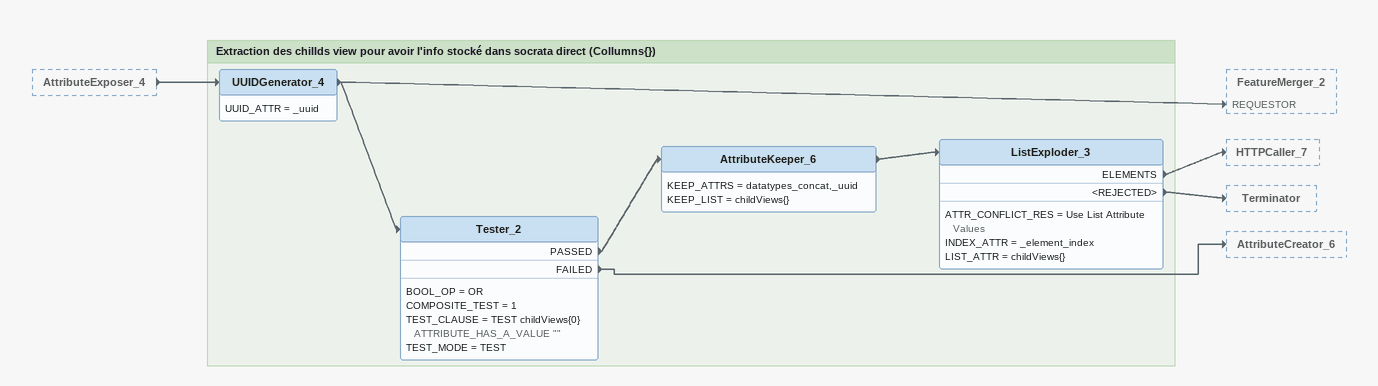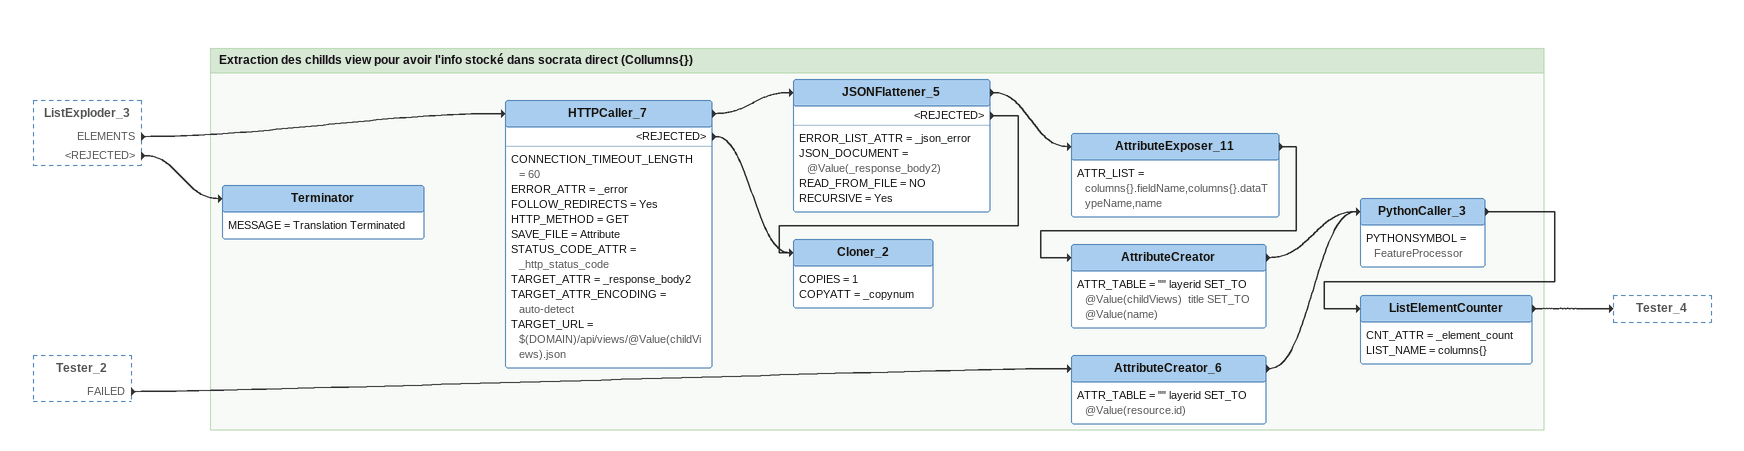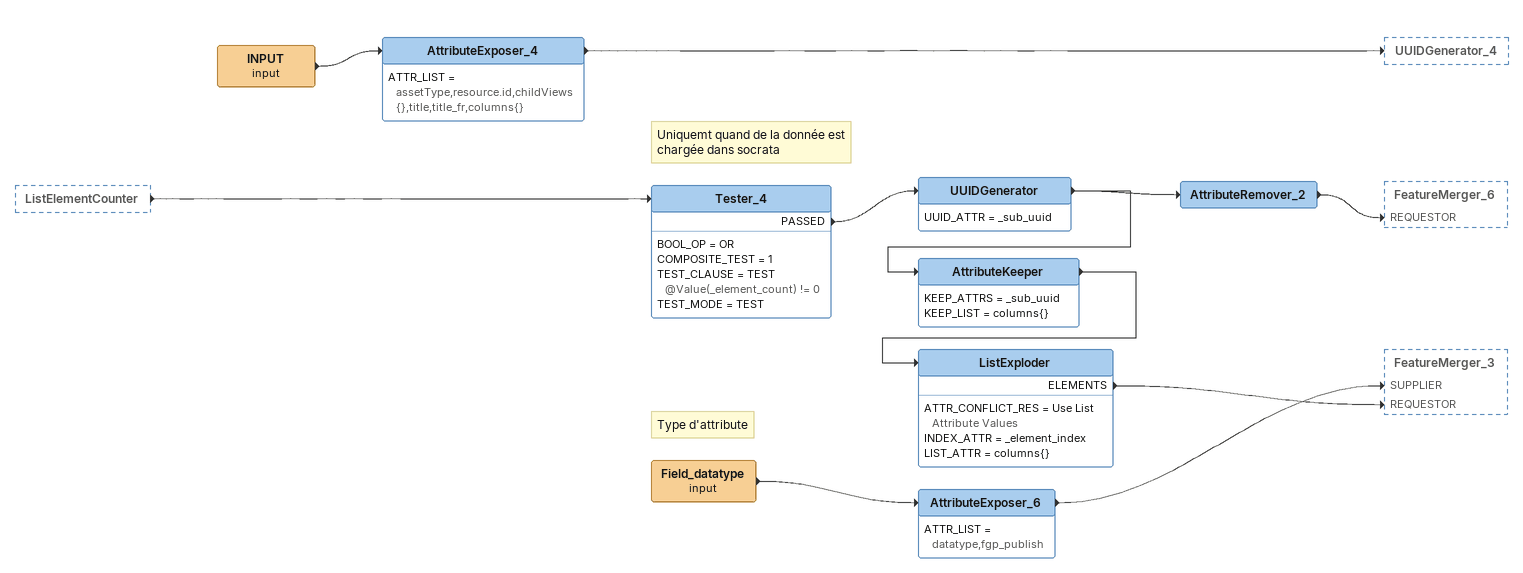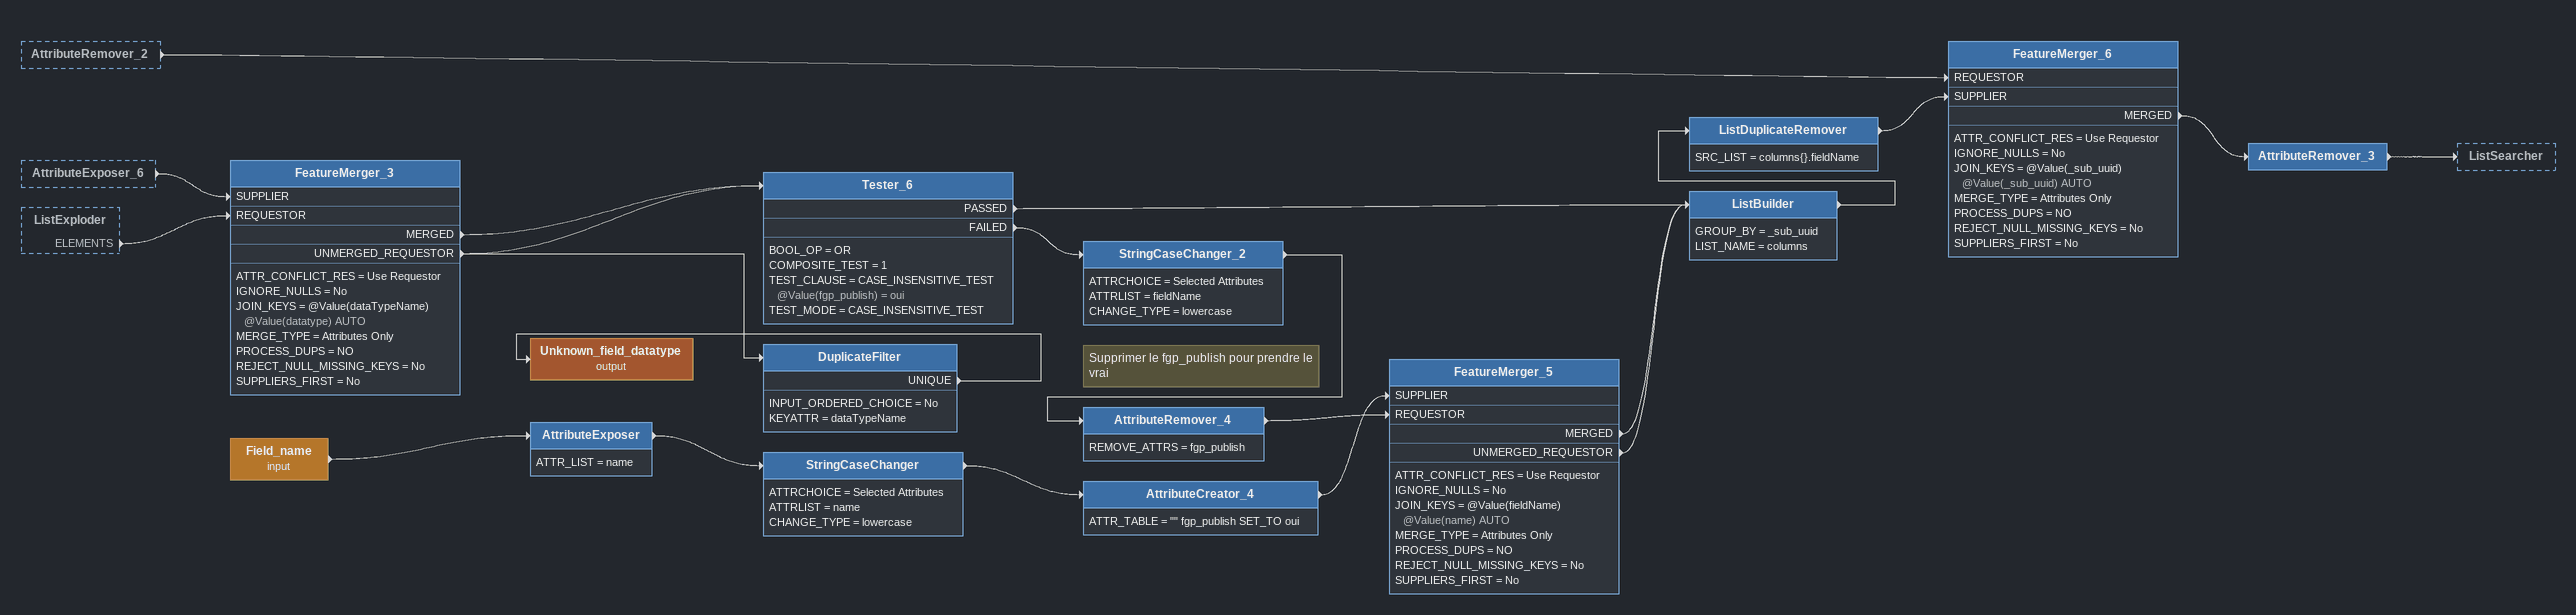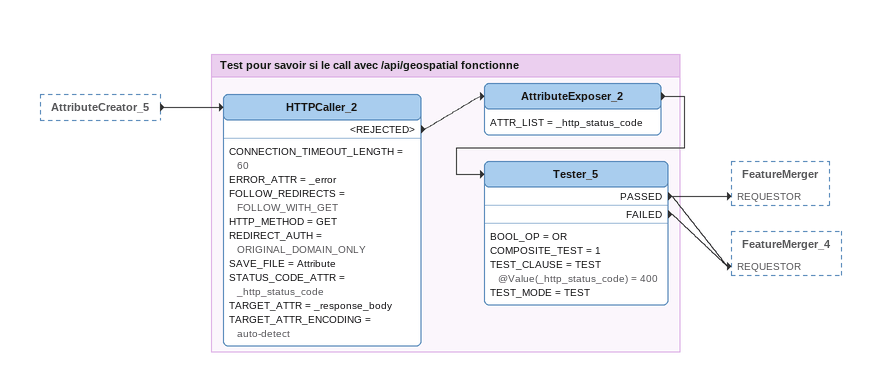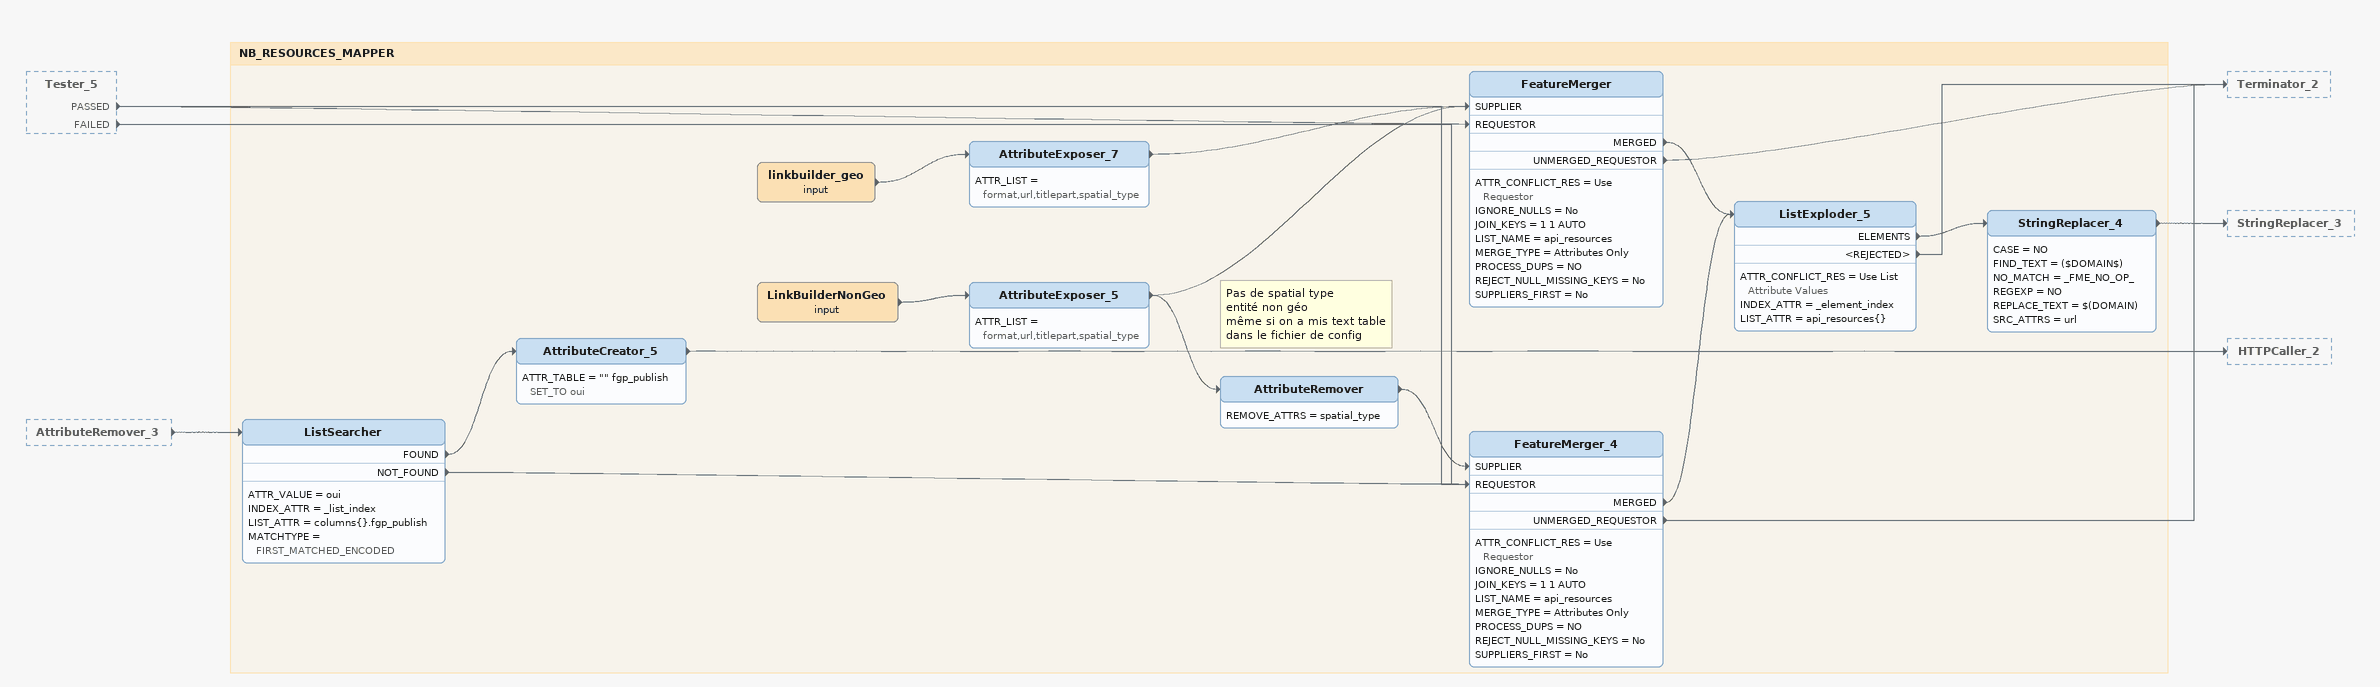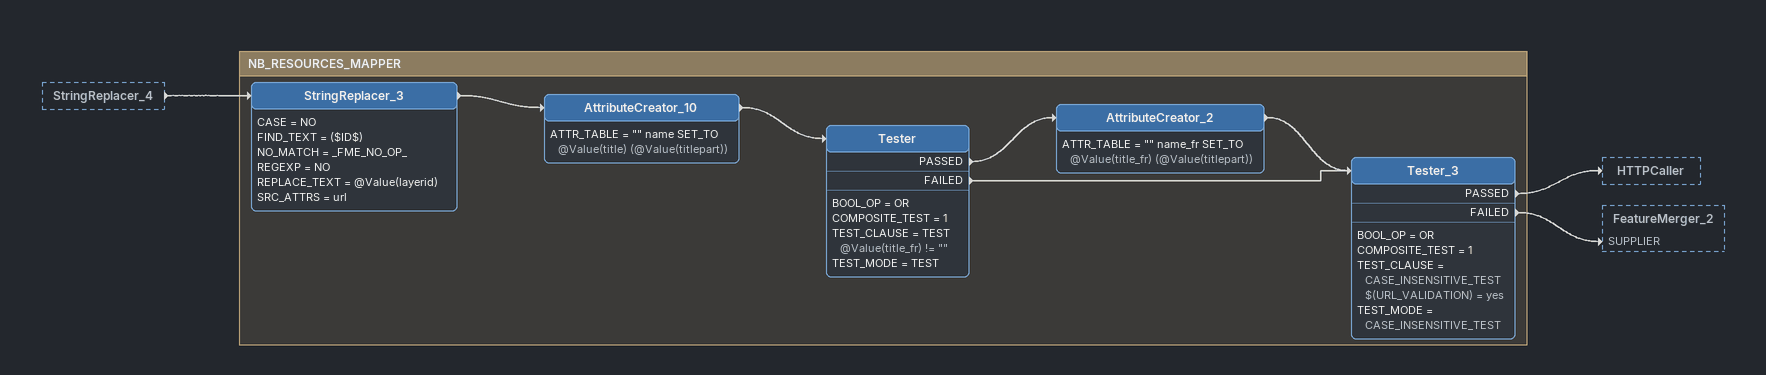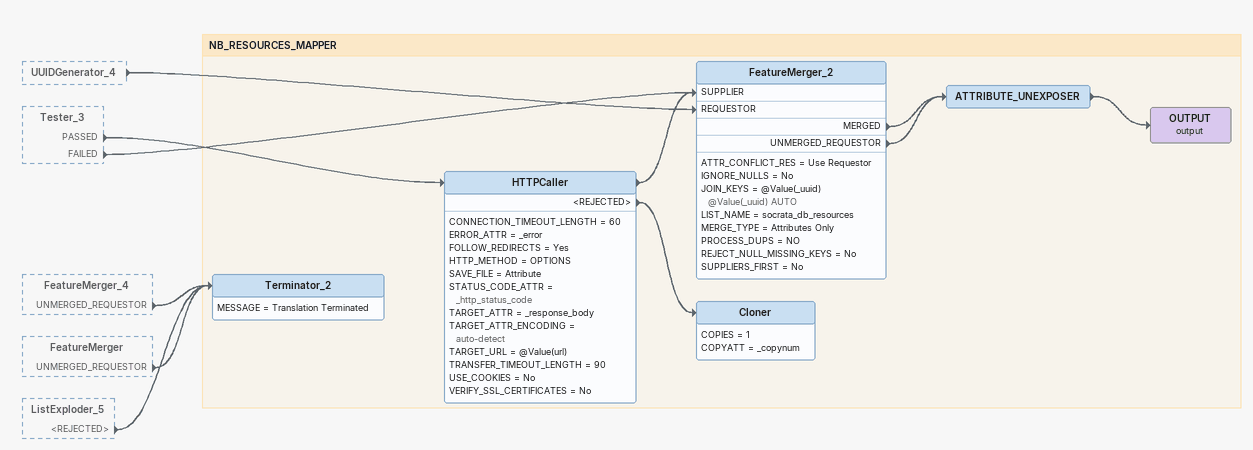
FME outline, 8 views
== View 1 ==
AttributeExposer_4 [outside]
    -> UUIDGenerator_4

Bookmark: Extraction des chillds view pour avoir l'info stocké dans socrata direct (Collumns{})
UUIDGenerator_4
    UUID_ATTR = _uuid
    -> Tester_2
    -> FeatureMerger_2 [REQUESTOR]
Tester_2
    BOOL_OP = OR
    COMPOSITE_TEST = 1
    TEST_CLAUSE = TEST childViews{0} ATTRIBUTE_HAS_A_VALUE ""
    TEST_MODE = TEST
    PASSED -> AttributeKeeper_6
    FAILED -> AttributeCreator_6
AttributeKeeper_6
    KEEP_ATTRS = datatypes_concat,_uuid
    KEEP_LIST = childViews{}
    -> ListExploder_3
ListExploder_3
    ATTR_CONFLICT_RES = Use List Attribute Values
    INDEX_ATTR = _element_index
    LIST_ATTR = childViews{}
    ELEMENTS -> HTTPCaller_7
    <REJECTED> -> Terminator

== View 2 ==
ListExploder_3 [outside]
    ELEMENTS -> HTTPCaller_7
    <REJECTED> -> Terminator
Tester_2 [outside]
    FAILED -> AttributeCreator_6

Bookmark: Extraction des chillds view pour avoir l'info stocké dans socrata direct (Collumns{})
HTTPCaller_7
    CONNECTION_TIMEOUT_LENGTH = 60
    ERROR_ATTR = _error
    FOLLOW_REDIRECTS = Yes
    HTTP_METHOD = GET
    SAVE_FILE = Attribute
    STATUS_CODE_ATTR = _http_status_code
    TARGET_ATTR = _response_body2
    TARGET_ATTR_ENCODING = auto-detect
    TARGET_URL = $(DOMAIN)/api/views/@Value(childViews).json
    -> JSONFlattener_5
    <REJECTED> -> Cloner_2
JSONFlattener_5
    ERROR_LIST_ATTR = _json_error
    JSON_DOCUMENT = @Value(_response_body2)
    READ_FROM_FILE = NO
    RECURSIVE = Yes
    -> AttributeExposer_11
    <REJECTED> -> Cloner_2
AttributeExposer_11
    ATTR_LIST = columns{}.fieldName,columns{}.dataTypeName,name
    -> AttributeCreator
AttributeCreator
    ATTR_TABLE = "" layerid SET_TO @Value(childViews)  title SET_TO @Value(name)
    -> PythonCaller_3
Cloner_2
    COPIES = 1
    COPYATT = _copynum
Terminator
    MESSAGE = Translation Terminated
AttributeCreator_6
    ATTR_TABLE = "" layerid SET_TO @Value(resource.id)
    -> PythonCaller_3
PythonCaller_3
    PYTHONSYMBOL = FeatureProcessor
    -> ListElementCounter
ListElementCounter
    CNT_ATTR = _element_count
    LIST_NAME = columns{}
    -> Tester_4

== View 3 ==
ListElementCounter [outside]
    -> Tester_4
INPUT (input)
    -> AttributeExposer_4
AttributeExposer_4
    ATTR_LIST = assetType,resource.id,childViews{},title,title_fr,columns{}
    -> UUIDGenerator_4
Note: Uniquemt quand de la donnée est chargée dans socrata
Tester_4
    BOOL_OP = OR
    COMPOSITE_TEST = 1
    TEST_CLAUSE = TEST @Value(_element_count) != 0
    TEST_MODE = TEST
    PASSED -> UUIDGenerator
UUIDGenerator
    UUID_ATTR = _sub_uuid
    -> AttributeRemover_2
    -> AttributeKeeper
AttributeRemover_2
    -> FeatureMerger_6 [REQUESTOR]
AttributeKeeper
    KEEP_ATTRS = _sub_uuid
    KEEP_LIST = columns{}
    -> ListExploder
ListExploder
    ATTR_CONFLICT_RES = Use List Attribute Values
    INDEX_ATTR = _element_index
    LIST_ATTR = columns{}
    ELEMENTS -> FeatureMerger_3 [REQUESTOR]
Note: Type d'attribute
Field_datatype (input)
    -> AttributeExposer_6
AttributeExposer_6
    ATTR_LIST = datatype,fgp_publish
    -> FeatureMerger_3 [SUPPLIER]

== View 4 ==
AttributeRemover_2 [outside]
    -> FeatureMerger_6 [REQUESTOR]
AttributeExposer_6 [outside]
    -> FeatureMerger_3 [SUPPLIER]
ListExploder [outside]
    ELEMENTS -> FeatureMerger_3 [REQUESTOR]
FeatureMerger_3
    ATTR_CONFLICT_RES = Use Requestor
    IGNORE_NULLS = No
    JOIN_KEYS = @Value(dataTypeName) @Value(datatype) AUTO
    MERGE_TYPE = Attributes Only
    PROCESS_DUPS = NO
    REJECT_NULL_MISSING_KEYS = No
    SUPPLIERS_FIRST = No
    MERGED -> Tester_6
    UNMERGED_REQUESTOR -> DuplicateFilter
    UNMERGED_REQUESTOR -> Tester_6
Tester_6
    BOOL_OP = OR
    COMPOSITE_TEST = 1
    TEST_CLAUSE = CASE_INSENSITIVE_TEST @Value(fgp_publish) = oui
    TEST_MODE = CASE_INSENSITIVE_TEST
    PASSED -> ListBuilder
    FAILED -> StringCaseChanger_2
StringCaseChanger_2
    ATTRCHOICE = Selected Attributes
    ATTRLIST = fieldName
    CHANGE_TYPE = lowercase
    -> AttributeRemover_4
Note: Supprimer le fgp_publish pour prendre le vrai
AttributeRemover_4
    REMOVE_ATTRS = fgp_publish
    -> FeatureMerger_5 [REQUESTOR]
DuplicateFilter
    INPUT_ORDERED_CHOICE = No
    KEYATTR = dataTypeName
    UNIQUE -> Unknown_field_datatype (output)
Unknown_field_datatype (output)
Field_name (input)
    -> AttributeExposer
AttributeExposer
    ATTR_LIST = name
    -> StringCaseChanger
StringCaseChanger
    ATTRCHOICE = Selected Attributes
    ATTRLIST = name
    CHANGE_TYPE = lowercase
    -> AttributeCreator_4
AttributeCreator_4
    ATTR_TABLE = "" fgp_publish SET_TO oui
    -> FeatureMerger_5 [SUPPLIER]
FeatureMerger_5
    ATTR_CONFLICT_RES = Use Requestor
    IGNORE_NULLS = No
    JOIN_KEYS = @Value(fieldName) @Value(name) AUTO
    MERGE_TYPE = Attributes Only
    PROCESS_DUPS = NO
    REJECT_NULL_MISSING_KEYS = No
    SUPPLIERS_FIRST = No
    MERGED -> ListBuilder
    UNMERGED_REQUESTOR -> ListBuilder
ListBuilder
    GROUP_BY = _sub_uuid
    LIST_NAME = columns
    -> ListDuplicateRemover
ListDuplicateRemover
    SRC_LIST = columns{}.fieldName
    -> FeatureMerger_6 [SUPPLIER]
FeatureMerger_6
    ATTR_CONFLICT_RES = Use Requestor
    IGNORE_NULLS = No
    JOIN_KEYS = @Value(_sub_uuid) @Value(_sub_uuid) AUTO
    MERGE_TYPE = Attributes Only
    PROCESS_DUPS = NO
    REJECT_NULL_MISSING_KEYS = No
    SUPPLIERS_FIRST = No
    MERGED -> AttributeRemover_3
AttributeRemover_3
    -> ListSearcher

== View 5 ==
AttributeCreator_5 [outside]
    -> HTTPCaller_2

Bookmark: Test pour savoir si le call avec /api/geospatial fonctionne
HTTPCaller_2
    CONNECTION_TIMEOUT_LENGTH = 60
    ERROR_ATTR = _error
    FOLLOW_REDIRECTS = FOLLOW_WITH_GET
    HTTP_METHOD = GET
    REDIRECT_AUTH = ORIGINAL_DOMAIN_ONLY
    SAVE_FILE = Attribute
    STATUS_CODE_ATTR = _http_status_code
    TARGET_ATTR = _response_body
    TARGET_ATTR_ENCODING = auto-detect
    <REJECTED> -> AttributeExposer_2
AttributeExposer_2
    ATTR_LIST = _http_status_code
    -> Tester_5
Tester_5
    BOOL_OP = OR
    COMPOSITE_TEST = 1
    TEST_CLAUSE = TEST @Value(_http_status_code) = 400
    TEST_MODE = TEST
    PASSED -> FeatureMerger [REQUESTOR]
    PASSED -> FeatureMerger_4 [REQUESTOR]
    FAILED -> FeatureMerger_4 [REQUESTOR]

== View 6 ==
Tester_5 [outside]
    PASSED -> FeatureMerger [REQUESTOR]
    PASSED -> FeatureMerger_4 [REQUESTOR]
    FAILED -> FeatureMerger_4 [REQUESTOR]
AttributeRemover_3 [outside]
    -> ListSearcher

Bookmark: NB_RESOURCES_MAPPER
ListSearcher
    ATTR_VALUE = oui
    INDEX_ATTR = _list_index
    LIST_ATTR = columns{}.fgp_publish
    MATCHTYPE = FIRST_MATCHED_ENCODED
    FOUND -> AttributeCreator_5
    NOT_FOUND -> FeatureMerger_4 [REQUESTOR]
AttributeCreator_5
    ATTR_TABLE = "" fgp_publish SET_TO oui
    -> HTTPCaller_2
linkbuilder_geo (input)
    -> AttributeExposer_7
AttributeExposer_7
    ATTR_LIST = format,url,titlepart,spatial_type
    -> FeatureMerger [SUPPLIER]
LinkBuilderNonGeo (input)
    -> AttributeExposer_5
AttributeExposer_5
    ATTR_LIST = format,url,titlepart,spatial_type
    -> FeatureMerger [SUPPLIER]
    -> AttributeRemover
FeatureMerger
    ATTR_CONFLICT_RES = Use Requestor
    IGNORE_NULLS = No
    JOIN_KEYS = 1 1 AUTO
    LIST_NAME = api_resources
    MERGE_TYPE = Attributes Only
    PROCESS_DUPS = NO
    REJECT_NULL_MISSING_KEYS = No
    SUPPLIERS_FIRST = No
    MERGED -> ListExploder_5
    UNMERGED_REQUESTOR -> Terminator_2
Note: Pas de spatial type / entité non géo / même si on a mis text table dans le fichier de config
AttributeRemover
    REMOVE_ATTRS = spatial_type
    -> FeatureMerger_4 [SUPPLIER]
FeatureMerger_4
    ATTR_CONFLICT_RES = Use Requestor
    IGNORE_NULLS = No
    JOIN_KEYS = 1 1 AUTO
    LIST_NAME = api_resources
    MERGE_TYPE = Attributes Only
    PROCESS_DUPS = NO
    REJECT_NULL_MISSING_KEYS = No
    SUPPLIERS_FIRST = No
    MERGED -> ListExploder_5
    UNMERGED_REQUESTOR -> Terminator_2
ListExploder_5
    ATTR_CONFLICT_RES = Use List Attribute Values
    INDEX_ATTR = _element_index
    LIST_ATTR = api_resources{}
    ELEMENTS -> StringReplacer_4
    <REJECTED> -> Terminator_2
StringReplacer_4
    CASE = NO
    FIND_TEXT = ($DOMAIN$)
    NO_MATCH = _FME_NO_OP_
    REGEXP = NO
    REPLACE_TEXT = $(DOMAIN)
    SRC_ATTRS = url
    -> StringReplacer_3

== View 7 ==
StringReplacer_4 [outside]
    -> StringReplacer_3

Bookmark: NB_RESOURCES_MAPPER
StringReplacer_3
    CASE = NO
    FIND_TEXT = ($ID$)
    NO_MATCH = _FME_NO_OP_
    REGEXP = NO
    REPLACE_TEXT = @Value(layerid)
    SRC_ATTRS = url
    -> AttributeCreator_10
AttributeCreator_10
    ATTR_TABLE = "" name SET_TO @Value(title) (@Value(titlepart))
    -> Tester
Tester
    BOOL_OP = OR
    COMPOSITE_TEST = 1
    TEST_CLAUSE = TEST @Value(title_fr) != ""
    TEST_MODE = TEST
    PASSED -> AttributeCreator_2
    FAILED -> Tester_3
AttributeCreator_2
    ATTR_TABLE = "" name_fr SET_TO @Value(title_fr) (@Value(titlepart))
    -> Tester_3
Tester_3
    BOOL_OP = OR
    COMPOSITE_TEST = 1
    TEST_CLAUSE = CASE_INSENSITIVE_TEST $(URL_VALIDATION) = yes
    TEST_MODE = CASE_INSENSITIVE_TEST
    PASSED -> HTTPCaller
    FAILED -> FeatureMerger_2 [SUPPLIER]

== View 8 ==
UUIDGenerator_4 [outside]
    -> FeatureMerger_2 [REQUESTOR]
Tester_3 [outside]
    PASSED -> HTTPCaller
    FAILED -> FeatureMerger_2 [SUPPLIER]
FeatureMerger_4 [outside]
    UNMERGED_REQUESTOR -> Terminator_2
FeatureMerger [outside]
    UNMERGED_REQUESTOR -> Terminator_2
ListExploder_5 [outside]
    <REJECTED> -> Terminator_2

Bookmark: NB_RESOURCES_MAPPER
HTTPCaller
    CONNECTION_TIMEOUT_LENGTH = 60
    ERROR_ATTR = _error
    FOLLOW_REDIRECTS = Yes
    HTTP_METHOD = OPTIONS
    SAVE_FILE = Attribute
    STATUS_CODE_ATTR = _http_status_code
    TARGET_ATTR = _response_body
    TARGET_ATTR_ENCODING = auto-detect
    TARGET_URL = @Value(url)
    TRANSFER_TIMEOUT_LENGTH = 90
    USE_COOKIES = No
    VERIFY_SSL_CERTIFICATES = No
    -> FeatureMerger_2 [SUPPLIER]
    <REJECTED> -> Cloner
FeatureMerger_2
    ATTR_CONFLICT_RES = Use Requestor
    IGNORE_NULLS = No
    JOIN_KEYS = @Value(_uuid) @Value(_uuid) AUTO
    LIST_NAME = socrata_db_resources
    MERGE_TYPE = Attributes Only
    PROCESS_DUPS = NO
    REJECT_NULL_MISSING_KEYS = No
    SUPPLIERS_FIRST = No
    MERGED -> ATTRIBUTE_UNEXPOSER
    UNMERGED_REQUESTOR -> ATTRIBUTE_UNEXPOSER
ATTRIBUTE_UNEXPOSER
    -> OUTPUT (output)
OUTPUT (output)
Cloner
    COPIES = 1
    COPYATT = _copynum
Terminator_2
    MESSAGE = Translation Terminated
